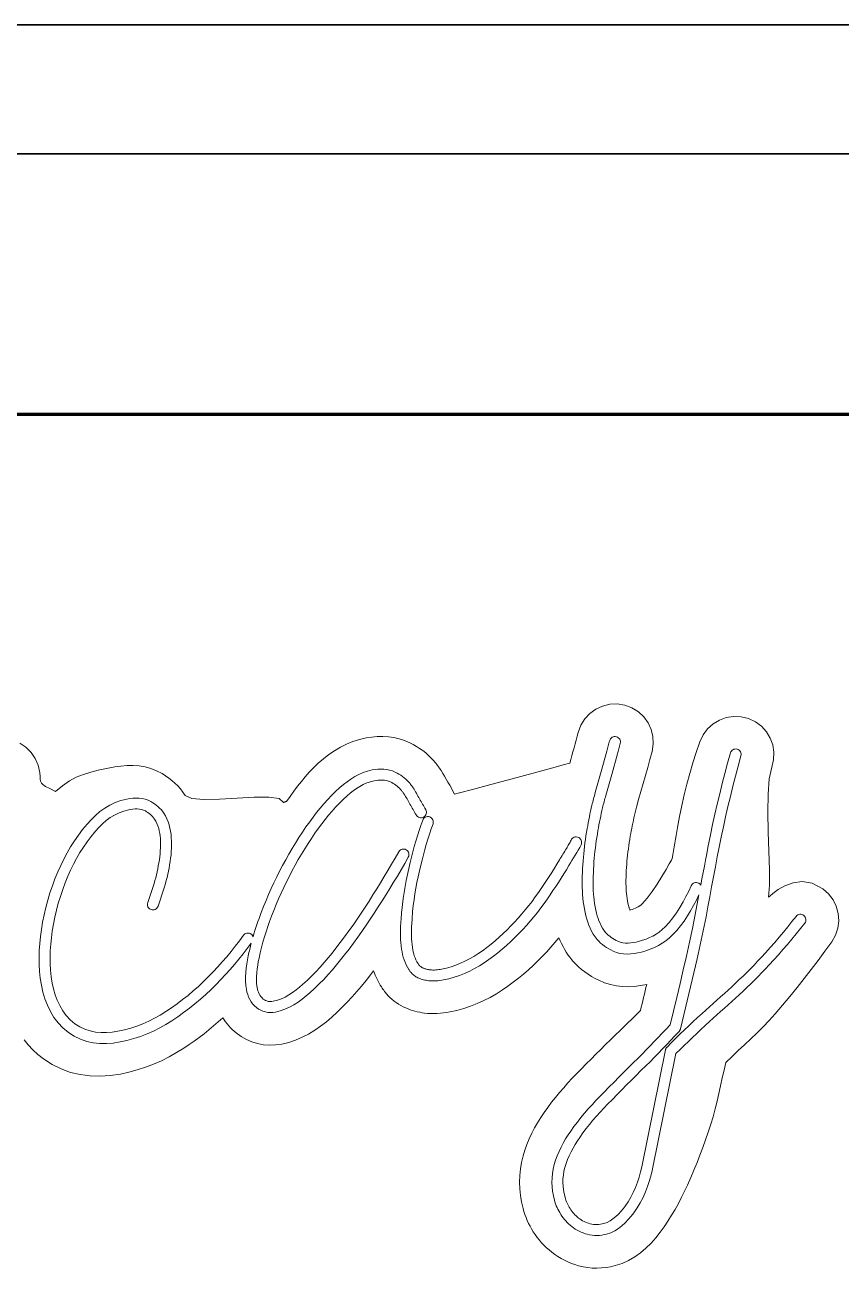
# Model space of a CAD drawing. Header units: millimetres. Extents: x -1203 to 539, y -1193 to -507.
# Drawn here: x -284 to 155, y -1193 to -524 of the extents above; entities that cross this region are included whole.
import ezdxf
from ezdxf.lldxf.tags import DXFTag

# ---------------------------------------------------------------- set-up
doc = ezdxf.new("R2010")
doc.units = ezdxf.units.MM
doc.header["$MEASUREMENT"] = 0
doc.layers.add('Tool', color=7, linetype='Continuous')
tags = doc.linetypes.add('New Line1', pattern=[0.7, 0.2, -0.5]).pattern_tags.tags
tags[6:7] = [DXFTag(74, 4), DXFTag(75, 0), DXFTag(340, '0'), DXFTag(46, 1.0), DXFTag(50, 0.0), DXFTag(44, 0.0), DXFTag(45, 0.0)]
tags[4:5] = [DXFTag(74, 4), DXFTag(75, 0), DXFTag(340, '0'), DXFTag(46, 1.0), DXFTag(50, 0.0), DXFTag(44, 0.0), DXFTag(45, 0.0)]
tags = doc.linetypes.add('New Line2', pattern=[0.7, 0.2, -0.5]).pattern_tags.tags
tags[6:7] = [DXFTag(74, 4), DXFTag(75, 0), DXFTag(340, '0'), DXFTag(46, 1.0), DXFTag(50, 0.0), DXFTag(44, 0.0), DXFTag(45, 0.0)]
tags[4:5] = [DXFTag(74, 4), DXFTag(75, 0), DXFTag(340, '0'), DXFTag(46, 1.0), DXFTag(50, 0.0), DXFTag(44, 0.0), DXFTag(45, 0.0)]
tags = doc.linetypes.add('New Line3', pattern=[0.7, 0.2, -0.5]).pattern_tags.tags
tags[6:7] = [DXFTag(74, 4), DXFTag(75, 0), DXFTag(340, '0'), DXFTag(46, 1.0), DXFTag(50, 0.0), DXFTag(44, 0.0), DXFTag(45, 0.0)]
tags[4:5] = [DXFTag(74, 4), DXFTag(75, 0), DXFTag(340, '0'), DXFTag(46, 1.0), DXFTag(50, 0.0), DXFTag(44, 0.0), DXFTag(45, 0.0)]
tags = doc.linetypes.add('New Line4', pattern=[0.7, 0.2, -0.5]).pattern_tags.tags
tags[6:7] = [DXFTag(74, 4), DXFTag(75, 0), DXFTag(340, '0'), DXFTag(46, 1.0), DXFTag(50, 0.0), DXFTag(44, 0.0), DXFTag(45, 0.0)]
tags[4:5] = [DXFTag(74, 4), DXFTag(75, 0), DXFTag(340, '0'), DXFTag(46, 1.0), DXFTag(50, 0.0), DXFTag(44, 0.0), DXFTag(45, 0.0)]

msp = doc.modelspace()

# ---------------------------------------------------------------- linework, layer by layer
at = {"layer": 'Tool', "linetype": 'New Line3', "lineweight": 35}
msp.add_lwpolyline([(-1070.1702, -523.6756), (538.5314, -523.6756)], dxfattribs=at)
at = {"layer": 'Tool', "linetype": 'New Line2', "lineweight": 35}
msp.add_lwpolyline([(-1198.3887, -593.0684), (410.3129, -593.0684)], dxfattribs=at)
at = {"layer": 'Tool', "linetype": 'New Line1', "lineweight": 35}
msp.add_lwpolyline([(-1202.8015, -732.7376), (405.9001, -732.7376)], dxfattribs=at)
at = {"layer": 'Tool', "linetype": 'New Line4', "lineweight": 35}
msp.add_lwpolyline([(-1074.1577, -733.7265), (534.5439, -733.7265)], dxfattribs=at)
at = {"layer": 'Tool', "lineweight": 9}
msp.add_lwpolyline([(-286.3714, -910.1797), (-283.0883, -912.3527), (-280.2758, -915.1078), (-278.0258, -918.3706), (-276.43, -922.067), (-275.5804, -926.1227), (-275.4296, -928.1115), (-275.3523, -929.5851), (-275.1811, -930.6975), (-274.7486, -931.6025), (-273.8874, -932.4541), (-272.43, -933.4064), (-270.2091, -934.6132), (-267.0573, -936.2285), (-267.0573, -936.2285), (-263.3555, -933.0379), (-259.6673, -930.5005), (-255.9455, -928.5087), (-252.1429, -926.955), (-248.2121, -925.7318), (-244.1059, -924.7314), (-239.777, -923.8462), (-235.1782, -922.9687), (-231.9116, -922.4534), (-228.6435, -922.1704), (-225.3892, -922.1408), (-222.1641, -922.3859), (-218.9834, -922.9266), (-215.8627, -923.7842), (-212.8171, -924.9799), (-209.8621, -926.5346), (-208.0235, -927.6941), (-206.2483, -928.935), (-204.5436, -930.2599), (-202.9165, -931.6719), (-201.3742, -933.1738), (-199.9238, -934.7685), (-198.5725, -936.4589), (-197.3273, -938.2478), (-193.8591, -939.9818), (-187.3553, -940.5327), (-178.8869, -940.3139), (-169.5249, -939.7386), (-160.3404, -939.2198), (-152.4044, -939.1709), (-146.7879, -940.005), (-144.562, -942.1354), (-144.3229, -942.011), (-144.0831, -941.9014), (-143.8473, -941.8073), (-143.6201, -941.7295), (-143.4063, -941.6686), (-143.2105, -941.6254), (-143.0374, -941.6006), (-142.8917, -941.595), (-140.8655, -938.7775), (-138.8917, -936.0421), (-136.9292, -933.3823), (-134.9372, -930.7919), (-132.8745, -928.2642), (-130.7002, -925.7931), (-128.3733, -923.372), (-125.8529, -920.9946), (-123.0308, -918.5888), (-120.094, -916.3407), (-117.0424, -914.2717), (-113.876, -912.4029), (-110.5948, -910.7556), (-107.1989, -909.3512), (-103.6883, -908.2108), (-100.063, -907.3558), (-97.0693, -906.8798), (-94.0724, -906.6054), (-91.0827, -906.546), (-88.1108, -906.715), (-85.1672, -907.1256), (-82.2624, -907.7912), (-79.4069, -908.7253), (-76.6113, -909.9412), (-74.7948, -910.8846), (-73.0263, -911.9039), (-71.311, -913.0014), (-69.6541, -914.1793), (-68.061, -915.4398), (-66.5369, -916.7852), (-65.087, -918.2176), (-63.7167, -919.7392), (-63.1848, -920.3513), (-62.6645, -920.9731), (-62.1562, -921.6047), (-61.6605, -922.2462), (-61.1779, -922.8975), (-60.709, -923.5588), (-60.2542, -924.2301), (-59.8141, -924.9114), (-58.875, -926.4263), (-57.9371, -927.9846), (-57.004, -929.5744), (-56.0793, -931.184), (-55.1666, -932.8015), (-54.2694, -934.4151), (-53.3913, -936.0131), (-52.5359, -937.5835), (-49.8537, -936.9286), (-42.8527, -935.0709), (-32.9719, -932.4092), (-21.6503, -929.3423), (-10.327, -926.2692), (-0.4408, -923.5886), (6.5691, -921.6994), (9.2639, -921.0006), (9.3667, -920.9886), (9.9461, -918.9126), (10.5299, -916.8358), (11.1155, -914.7581), (11.7006, -912.6797), (12.2828, -910.6006), (12.8598, -908.5209), (13.429, -906.4408), (13.9881, -904.3602), (15.4332, -900.4819), (17.561, -897.069), (20.27, -894.1812), (23.4585, -891.8782), (27.0251, -890.2195), (30.8681, -889.2649), (34.8861, -889.0739), (38.9774, -889.7064), (42.8624, -891.1477), (46.2815, -893.2736), (49.1748, -895.9823), (51.4827, -899.1721), (53.1451, -902.7409), (54.1023, -906.587), (54.2945, -910.6086), (53.6619, -914.7037), (52.5176, -918.9822), (51.3219, -923.2623), (50.0953, -927.5436), (48.8586, -931.8261), (47.6323, -936.1093), (46.4371, -940.3929), (45.2936, -944.6768), (44.2224, -948.9606), (43.8993, -950.3616), (43.589, -951.7669), (43.2904, -953.1757), (43.0027, -954.5873), (42.7247, -956.0013), (42.4555, -957.4168), (42.1942, -958.8333), (41.9398, -960.25), (41.6533, -961.926), (41.387, -963.6057), (41.1402, -965.2888), (40.9119, -966.9747), (40.7012, -968.6629), (40.5072, -970.353), (40.329, -972.0444), (40.1657, -973.7367), (40.0207, -975.4275), (39.898, -977.1201), (39.7979, -978.8142), (39.7212, -980.5096), (39.6683, -982.2058), (39.6398, -983.9025), (39.6363, -985.5996), (39.6582, -987.2965), (39.6995, -988.5736), (39.772, -989.8496), (39.8771, -991.1234), (40.0163, -992.3938), (40.1909, -993.6595), (40.4026, -994.9196), (40.6526, -996.1726), (40.9425, -997.4176), (41.0119, -997.6985), (41.0875, -998.0011), (41.1713, -998.3197), (41.2657, -998.6481), (41.3726, -998.9806), (41.4944, -999.3111), (41.6331, -999.6336), (41.791, -999.9424), (41.8079, -999.9597), (41.8299, -999.9641), (41.8559, -999.9586), (41.8845, -999.9463), (41.9442, -999.9128), (41.9989, -999.8877), (42.9609, -999.6196), (43.8564, -999.3375), (44.697, -999.0266), (45.4941, -998.672), (46.259, -998.2588), (47.0032, -997.7723), (47.7381, -997.1976), (48.4752, -996.5199), (51.0769, -993.5842), (53.7867, -989.9504), (56.4644, -985.954), (58.9699, -981.9309), (61.1628, -978.2164), (62.903, -975.1464), (64.0502, -973.0565), (64.4643, -972.2822), (64.8083, -970.1946), (65.1523, -968.1067), (65.4975, -966.0186), (65.8451, -963.9304), (66.1964, -961.8422), (66.5527, -959.7541), (66.9152, -957.6662), (67.2851, -955.5786), (68.4029, -949.6461), (69.619, -943.7896), (70.9405, -937.994), (72.3744, -932.2442), (73.9278, -926.525), (75.6077, -920.8212), (77.4211, -915.1179), (79.375, -909.3997), (81.1434, -905.6522), (83.554, -902.4276), (86.5003, -899.7765), (89.8758, -897.75), (93.5738, -896.399), (97.4877, -895.7743), (101.5109, -895.9268), (105.5369, -896.9074), (109.2844, -898.6758), (112.5091, -901.0864), (115.1601, -904.0327), (117.1866, -907.4082), (118.5376, -911.1062), (119.1623, -915.0201), (119.0098, -919.0433), (118.0292, -923.0693), (116.6991, -929.2951), (116.0766, -937.6221), (115.9674, -947.3598), (116.1767, -957.8177), (116.5103, -968.3054), (116.7735, -978.1323), (116.7718, -986.6079), (116.3108, -993.0418), (116.9182, -992.5302), (118.69, -990.9936), (121.477, -988.9357), (125.1301, -986.8603), (129.4998, -985.2709), (134.4371, -984.6714), (139.7926, -985.5654), (145.4172, -988.4566), (148.5356, -991.1854), (150.975, -994.3884), (152.7158, -997.9491), (153.7383, -1001.7511), (154.0227, -1005.6778), (153.5494, -1009.6129), (152.2988, -1013.4398), (150.251, -1017.0422), (146.6518, -1022.0505), (142.9973, -1027.021), (139.2855, -1031.9503), (135.5147, -1036.8352), (131.683, -1041.6722), (127.7886, -1046.4579), (123.8296, -1051.1891), (119.8042, -1055.8623), (116.6408, -1059.3627), (113.4048, -1062.7401), (110.1112, -1066.0218), (106.7751, -1069.2351), (103.4115, -1072.4074), (100.0356, -1075.566), (96.6625, -1078.7381), (93.3071, -1081.9512), (92.3556, -1086.1247), (91.4448, -1090.3061), (90.5464, -1094.4895), (89.6322, -1098.6694), (88.674, -1102.8397), (87.6433, -1106.9948), (86.512, -1111.1288), (85.2517, -1115.236), (83.874, -1119.3864), (82.4476, -1123.5256), (80.9691, -1127.6497), (79.4347, -1131.7547), (77.8409, -1135.8366), (76.1841, -1139.8916), (74.4606, -1143.9156), (72.6669, -1147.9046), (71.1098, -1151.2095), (69.4853, -1154.5001), (67.7889, -1157.7655), (66.0159, -1160.9946), (64.1619, -1164.1766), (62.2222, -1167.3004), (60.1922, -1170.355), (58.0674, -1173.3295), (55.6787, -1176.3683), (53.1188, -1179.2468), (50.3819, -1181.9313), (47.4623, -1184.388), (44.3542, -1186.5832), (41.0519, -1188.4831), (37.5497, -1190.0539), (33.8417, -1191.2619), (31.3969, -1191.8356), (28.9359, -1192.257), (26.4641, -1192.5213), (23.9867, -1192.6242), (21.5093, -1192.561), (19.037, -1192.3271), (16.5753, -1191.918), (14.1296, -1191.3291), (12.175, -1190.7335), (10.2576, -1190.0481), (8.3802, -1189.273), (6.5456, -1188.4078), (4.7567, -1187.4526), (3.0161, -1186.4071), (1.3267, -1185.2713), (-0.3086, -1184.045), (-1.7465, -1182.857), (-3.1286, -1181.6126), (-4.4539, -1180.3128), (-5.7215, -1178.959), (-6.9303, -1177.5524), (-8.0794, -1176.0943), (-9.1678, -1174.5859), (-10.1945, -1173.0285), (-11.0836, -1171.5609), (-11.9196, -1170.0651), (-12.7005, -1168.5421), (-13.4245, -1166.9923), (-14.0893, -1165.4166), (-14.6931, -1163.8156), (-15.2338, -1162.19), (-15.7094, -1160.5405), (-16.5339, -1157.0156), (-17.132, -1153.4751), (-17.4995, -1149.9247), (-17.6319, -1146.3698), (-17.5248, -1142.8159), (-17.1739, -1139.2685), (-16.5747, -1135.7332), (-15.7228, -1132.2154), (-14.7664, -1129.0961), (-13.6614, -1126.0332), (-12.4165, -1123.0274), (-11.0404, -1120.0797), (-9.542, -1117.1906), (-7.9299, -1114.3612), (-6.213, -1111.5921), (-4.3999, -1108.8841), (-2.4249, -1106.1175), (-0.378, -1103.399), (1.7348, -1100.7276), (3.9078, -1098.1026), (6.1352, -1095.5229), (8.4112, -1092.9877), (10.73, -1090.4959), (13.0858, -1088.0468), (15.6695, -1085.4097), (18.2604, -1082.7796), (20.8581, -1080.1561), (23.4621, -1077.5388), (26.0719, -1074.9273), (28.6872, -1072.3213), (31.3074, -1069.7204), (33.9322, -1067.1242), (34.2785, -1066.7901), (35.9432, -1065.2139), (37.6001, -1063.6296), (39.2495, -1062.0372), (40.8915, -1060.4372), (42.5261, -1058.8297), (44.1536, -1057.2149), (45.7741, -1055.5931), (47.3878, -1053.9645), (47.8253, -1052.216), (48.2585, -1050.4665), (48.6875, -1048.7158), (49.1125, -1046.9642), (49.5335, -1045.2117), (49.9507, -1043.4583), (50.3643, -1041.704), (50.7743, -1039.9489), (47.5134, -1040.5958), (44.2376, -1041.0192), (40.9599, -1041.1992), (37.6934, -1041.116), (34.451, -1040.7498), (31.2457, -1040.0808), (28.0906, -1039.0892), (24.9987, -1037.755), (23.0368, -1036.7383), (21.1181, -1035.6458), (19.2503, -1034.4735), (17.441, -1033.2174), (15.6981, -1031.8735), (14.029, -1030.4378), (12.4416, -1028.9064), (10.9435, -1027.2752), (10.5068, -1026.7515), (9.4439, -1025.3777), (8.4402, -1023.969), (7.4946, -1022.5271), (6.606, -1021.0537), (5.7732, -1019.5505), (4.9953, -1018.0192), (4.2711, -1016.4613), (3.5995, -1014.8787), (2.5381, -1016.1541), (1.4643, -1017.4192), (0.3783, -1018.6738), (-0.7199, -1019.918), (-1.8301, -1021.1517), (-2.9522, -1022.3749), (-4.086, -1023.5875), (-5.2313, -1024.7895), (-7.7104, -1027.3008), (-10.2521, -1029.7449), (-12.8556, -1032.1204), (-15.5201, -1034.4259), (-18.2447, -1036.6597), (-21.0287, -1038.8206), (-23.8712, -1040.907), (-26.7713, -1042.9175), (-30.043, -1045.0116), (-33.395, -1046.9396), (-36.8256, -1048.6968), (-40.3329, -1050.2786), (-43.9153, -1051.6801), (-47.5709, -1052.8966), (-51.298, -1053.9234), (-55.0947, -1054.7558), (-56.7805, -1055.054), (-58.4759, -1055.3011), (-60.1786, -1055.4909), (-61.8862, -1055.6175), (-63.5966, -1055.6749), (-65.3074, -1055.657), (-67.0162, -1055.5578), (-68.7209, -1055.3712), (-70.0152, -1055.1764), (-71.3026, -1054.9444), (-72.5812, -1054.6729), (-73.8495, -1054.3595), (-75.1055, -1054.0018), (-76.3476, -1053.5974), (-77.574, -1053.1439), (-78.783, -1052.6389), (-80.12, -1052.0102), (-81.4221, -1051.3227), (-82.6863, -1050.5754), (-83.9096, -1049.7672), (-85.0892, -1048.8972), (-86.2221, -1047.9643), (-87.3054, -1046.9674), (-88.3361, -1045.9056), (-88.823, -1045.3645), (-89.2976, -1044.8162), (-89.7591, -1044.2597), (-90.2069, -1043.6943), (-90.6403, -1043.1192), (-91.0587, -1042.5335), (-91.4614, -1041.9364), (-91.8478, -1041.3272), (-92.4977, -1040.3088), (-93.1116, -1039.2729), (-93.6901, -1038.2202), (-94.234, -1037.1517), (-94.7439, -1036.0682), (-95.2205, -1034.9704), (-95.6645, -1033.8594), (-96.0767, -1032.7358), (-97.7292, -1034.8818), (-100.1135, -1037.8973), (-102.5559, -1040.8737), (-105.0582, -1043.8045), (-107.6223, -1046.683), (-110.2501, -1049.5027), (-112.9434, -1052.2571), (-115.704, -1054.9395), (-118.5339, -1057.5435), (-121.48, -1060.0632), (-124.5478, -1062.4415), (-127.737, -1064.6488), (-131.0472, -1066.6554), (-134.4781, -1068.4316), (-138.0293, -1069.9478), (-141.7006, -1071.1742), (-145.4915, -1072.0812), (-148.7722, -1072.5351), (-152.0365, -1072.6414), (-155.2619, -1072.4021), (-158.426, -1071.8194), (-161.5062, -1070.8951), (-164.4803, -1069.6315), (-167.3256, -1068.0305), (-170.0198, -1066.0943), (-171.0825, -1065.1987), (-172.0953, -1064.2649), (-173.0587, -1063.2942), (-173.9728, -1062.2882), (-174.838, -1061.248), (-175.6546, -1060.175), (-176.423, -1059.0706), (-177.1433, -1057.9361), (-179.6065, -1060.1537), (-182.1134, -1062.3201), (-184.6635, -1064.4347), (-187.2563, -1066.4968), (-189.8912, -1068.506), (-192.5676, -1070.4615), (-195.2851, -1072.3629), (-198.043, -1074.2094), (-202.0074, -1076.6771), (-206.0643, -1078.9476), (-210.2113, -1081.0163), (-214.4461, -1082.879), (-218.7662, -1084.5311), (-223.1693, -1085.9683), (-227.6528, -1087.1863), (-232.2145, -1088.1805), (-237.7015, -1089.0032), (-243.152, -1089.3495), (-248.5406, -1089.1944), (-253.8416, -1088.513), (-259.0294, -1087.2804), (-264.0784, -1085.4717), (-268.9629, -1083.062), (-273.6573, -1080.0263), (-276.5913, -1077.706), (-279.2962, -1075.2137), (-281.7785, -1072.5599), (-284.0443, -1069.7553)], dxfattribs=at)
for points in [[(78.8926, -991.802), (77.4825, -994.6442), (75.9842, -997.5053), (74.3928, -1000.3517), (72.7034, -1003.1498), (70.9113, -1005.866), (69.0115, -1008.4669), (66.9992, -1010.9189), (64.8696, -1013.1884), (62.9899, -1014.9285), (61.0668, -1016.4739), (59.0881, -1017.8406), (57.0417, -1019.0444), (54.9152, -1020.1012), (52.6966, -1021.0268), (50.3736, -1021.837), (47.9339, -1022.5478), (46.0517, -1022.9999), (44.1285, -1023.3517), (42.1814, -1023.5794), (40.2273, -1023.6593), (38.2833, -1023.5676), (36.3663, -1023.2805), (34.4933, -1022.7742), (32.6814, -1022.025), (31.511, -1021.4233), (30.3502, -1020.7763), (29.2086, -1020.0817), (28.0962, -1019.3372), (27.0227, -1018.5404), (25.9979, -1017.689), (25.0317, -1016.7808), (24.1338, -1015.8135), (24.071, -1015.7381), (23.0091, -1014.3256), (22.0457, -1012.8531), (21.1767, -1011.327), (20.3975, -1009.7533), (19.704, -1008.1384), (19.0917, -1006.4885), (18.5563, -1004.8099), (18.0936, -1003.1087), (17.6526, -1001.2217), (17.2697, -999.3237), (16.9435, -997.4159), (16.6726, -995.4998), (16.4555, -993.5766), (16.2909, -991.6477), (16.1772, -989.7145), (16.1131, -987.7782), (16.0867, -985.7514), (16.0905, -983.7245), (16.1238, -981.6978), (16.1862, -979.6719), (16.277, -977.647), (16.3958, -975.6235), (16.5419, -973.6018), (16.7149, -971.5823), (16.902, -969.646), (17.1065, -967.7109), (17.3294, -965.7775), (17.5715, -963.8464), (17.8337, -961.9179), (18.117, -959.9926), (18.4223, -958.0709), (18.7504, -956.1533), (19.0341, -954.575), (19.3258, -952.9972), (19.6264, -951.4207), (19.937, -949.8458), (20.2586, -948.2731), (20.5922, -946.7033), (20.9388, -945.1367), (21.2994, -943.5741), (21.5051, -942.7252), (21.7209, -941.8746), (21.9448, -941.0233), (22.1746, -940.172), (22.4081, -939.3215), (22.6433, -938.4728), (22.8781, -937.6266), (23.1103, -936.7839), (26.253, -925.41), (29.3185, -914.3949), (29.5135, -913.6981), (29.7102, -913.0004), (29.9075, -912.302), (30.1043, -911.603), (30.2996, -910.9037), (30.4923, -910.2041), (30.6814, -909.5046), (30.8658, -908.8053), (31.0732, -908.2462), (31.3792, -907.7542), (31.769, -907.3379), (32.228, -907.0058), (32.7415, -906.7665), (33.295, -906.6288), (33.8737, -906.6011), (34.463, -906.6921), (35.0221, -906.8995), (35.5141, -907.2055), (35.9305, -907.5953), (36.2626, -908.0543), (36.5018, -908.5678), (36.6395, -909.1213), (36.6672, -909.7), (36.5762, -910.2893), (36.3886, -911.001), (36.1962, -911.7129), (36.0002, -912.4247), (35.8016, -913.1363), (35.6015, -913.8475), (35.4009, -914.5581), (35.2008, -915.2681), (35.0024, -915.9772), (31.9378, -926.9892), (28.8009, -938.342), (28.5756, -939.1591), (28.3476, -939.9799), (28.119, -940.8032), (27.892, -941.6283), (27.6686, -942.4543), (27.4511, -943.2802), (27.2415, -944.1051), (27.042, -944.9281), (26.6907, -946.4505), (26.3532, -947.9768), (26.0283, -949.5063), (25.7152, -951.0386), (25.4127, -952.5731), (25.12, -954.1092), (24.836, -955.6464), (24.5596, -957.1841), (24.242, -959.0409), (23.9465, -960.9017), (23.6724, -962.766), (23.4187, -964.6335), (23.1845, -966.5035), (22.9689, -968.3756), (22.771, -970.2494), (22.5899, -972.1243), (22.424, -974.0611), (22.2837, -976), (22.1697, -977.9406), (22.0824, -979.8826), (22.0224, -981.8256), (21.9903, -983.7693), (21.9866, -985.7132), (22.0119, -987.657), (22.0703, -989.4275), (22.1735, -991.1954), (22.3232, -992.9594), (22.5207, -994.7183), (22.7673, -996.4708), (23.0647, -998.2155), (23.4142, -999.9513), (23.8172, -1001.6769), (24.1913, -1003.0595), (24.6224, -1004.4287), (25.1146, -1005.778), (25.6718, -1007.1009), (26.2982, -1008.3908), (26.9979, -1009.641), (27.7748, -1010.8452), (28.6332, -1011.9966), (29.3247, -1012.7298), (30.08, -1013.4213), (30.8873, -1014.0719), (31.7351, -1014.6824), (32.6116, -1015.2534), (33.5054, -1015.7857), (34.4046, -1016.2799), (35.2978, -1016.7368), (36.5881, -1017.2507), (37.953, -1017.5757), (39.3695, -1017.7347), (40.8144, -1017.7507), (42.2645, -1017.6469), (43.6969, -1017.4463), (45.0882, -1017.1718), (46.4155, -1016.8466), (48.4853, -1016.247), (50.4491, -1015.5704), (52.3198, -1014.8008), (54.11, -1013.9221), (55.8324, -1012.9182), (57.4996, -1011.773), (59.1245, -1010.4705), (60.7196, -1008.9946), (62.8765, -1006.668), (64.9106, -1004.1139), (66.8252, -1001.3832), (68.6234, -998.5266), (70.3083, -995.5948), (71.883, -992.6385), (73.3507, -989.7085), (74.7145, -986.8555), (75.0209, -986.344), (75.4119, -985.9165), (75.8715, -985.5787), (76.3836, -985.3365), (76.9324, -985.1955), (77.5017, -985.1617), (78.0757, -985.2407), (78.6383, -985.4383), (78.8314, -985.5377), (79.0142, -985.6494), (79.1863, -985.7725), (79.3476, -985.9064), (79.4976, -986.0503), (79.6362, -986.2035), (79.7632, -986.3652), (79.8781, -986.5347), (80.5097, -983.1564), (81.1431, -979.7784), (81.7801, -976.4012), (82.4225, -973.0252), (83.072, -969.6508), (83.7304, -966.2786), (84.3995, -962.9088), (85.0811, -959.5419), (86.2467, -953.9803), (87.4629, -948.4387), (88.7286, -942.9143), (90.0425, -937.404), (91.4036, -931.9051), (92.8108, -926.4146), (94.263, -920.9297), (95.759, -915.4475), (95.9752, -914.8918), (96.2889, -914.4046), (96.6852, -913.9945), (97.1494, -913.6696), (97.6667, -913.4385), (98.2222, -913.3096), (98.8013, -913.2911), (99.3891, -913.3914), (99.9448, -913.6076), (100.432, -913.9213), (100.8421, -914.3176), (101.167, -914.7818), (101.3981, -915.2991), (101.527, -915.8546), (101.5455, -916.4337), (101.4452, -917.0215), (99.9624, -922.4552), (98.5231, -927.8914), (97.1282, -933.3331), (95.7791, -938.7831), (94.4767, -944.2444), (93.2222, -949.7197), (92.0167, -955.2121), (90.8614, -960.7244), (89.7871, -966.0619), (88.7415, -971.4062), (87.7177, -976.7555), (86.7084, -982.1082), (85.7066, -987.4624), (84.7051, -992.8164), (83.6968, -998.1685), (82.6747, -1003.517), (81.1573, -1011.1067), (79.5495, -1018.6762), (77.8683, -1026.2294), (76.1308, -1033.77), (74.3541, -1041.3019), (72.5552, -1048.8288), (70.7512, -1056.3545), (68.9592, -1063.8828), (68.906, -1064.0807), (68.8421, -1064.2695), (68.7671, -1064.4498), (68.6803, -1064.6227), (68.5814, -1064.789), (68.47, -1064.9495), (68.3455, -1065.105), (68.2074, -1065.2564), (65.9743, -1067.5816), (63.7535, -1069.9224), (61.538, -1072.2705), (59.3206, -1074.6177), (57.0941, -1076.9556), (54.8512, -1079.276), (52.5848, -1081.5704), (50.2878, -1083.8308), (47.6825, -1086.3686), (45.0928, -1088.9208), (42.5165, -1091.4855), (39.9514, -1094.0611), (37.3953, -1096.6456), (34.846, -1099.2372), (32.3014, -1101.8341), (29.7591, -1104.4346), (27.7435, -1106.5283), (25.756, -1108.6592), (23.8028, -1110.8277), (21.89, -1113.0345), (20.0237, -1115.2801), (18.2099, -1117.5651), (16.4547, -1119.89), (14.7643, -1122.2554), (13.4988, -1124.1393), (12.2907, -1126.0693), (11.1493, -1128.0437), (10.0838, -1130.0609), (9.1031, -1132.1192), (8.2166, -1134.217), (7.4334, -1136.3526), (6.7626, -1138.5244), (6.2823, -1140.518), (5.9512, -1142.5145), (5.765, -1144.513), (5.7192, -1146.5126), (5.8093, -1148.5125), (6.0309, -1150.5119), (6.3795, -1152.5099), (6.8508, -1154.5057), (7.0822, -1155.303), (7.3476, -1156.0882), (7.645, -1156.8613), (7.9727, -1157.6219), (8.3289, -1158.3699), (8.7119, -1159.105), (9.1197, -1159.827), (9.5507, -1160.5358), (10.0285, -1161.261), (10.5337, -1161.9622), (11.0664, -1162.6391), (11.6264, -1163.2916), (12.2138, -1163.9195), (12.8285, -1164.5226), (13.4706, -1165.1007), (14.14, -1165.6537), (14.8428, -1166.1792), (15.5682, -1166.6628), (16.3151, -1167.1056), (17.0826, -1167.5087), (17.8696, -1167.8729), (18.6751, -1168.1994), (19.498, -1168.4892), (20.3372, -1168.7433), (21.2543, -1168.9592), (22.1762, -1169.0992), (23.1011, -1169.1679), (24.0272, -1169.1699), (24.9526, -1169.1097), (25.8756, -1168.9919), (26.7944, -1168.8211), (27.7072, -1168.6017), (29.4286, -1168.0005), (31.0766, -1167.1595), (32.6461, -1166.1195), (34.1318, -1164.9212), (35.5285, -1163.6053), (36.831, -1162.2125), (38.0342, -1160.7837), (39.1327, -1159.3596), (40.7834, -1156.9569), (42.2633, -1154.4498), (43.5838, -1151.8533), (44.7562, -1149.1821), (45.7916, -1146.451), (46.7015, -1143.6747), (47.4969, -1140.8681), (48.1893, -1138.0459), (60.9209, -1075.139), (60.9717, -1074.9244), (61.0354, -1074.7196), (61.1123, -1074.5238), (61.203, -1074.3364), (61.3077, -1074.1565), (61.427, -1073.9833), (61.5612, -1073.816), (61.7108, -1073.6539), (64.013, -1071.3351), (66.3311, -1069.0357), (68.6647, -1066.7545), (71.014, -1064.4905), (73.3786, -1062.2425), (75.7584, -1060.0096), (78.1534, -1057.7906), (80.5634, -1055.5845), (82.5517, -1053.7822), (84.5457, -1051.9859), (86.5428, -1050.1931), (88.5408, -1048.4012), (90.5372, -1046.6077), (92.5297, -1044.8099), (94.5159, -1043.0052), (96.4934, -1041.1912), (98.5397, -1039.2886), (100.5679, -1037.3719), (102.5778, -1035.4395), (104.5692, -1033.4897), (106.5419, -1031.521), (108.4957, -1029.5319), (110.4303, -1027.5206), (112.3456, -1025.4856), (114.801, -1022.8122), (117.2217, -1020.1079), (119.6096, -1017.3748), (121.9666, -1014.6147), (124.2942, -1011.8298), (126.5945, -1009.0221), (128.8691, -1006.1935), (131.1198, -1003.3461), (131.5332, -1002.9163), (132.0101, -1002.5873), (132.5337, -1002.3612), (133.0872, -1002.24), (133.6535, -1002.2257), (134.2159, -1002.3204), (134.7576, -1002.5261), (135.2615, -1002.8448), (135.6913, -1003.2582), (136.0203, -1003.7351), (136.2464, -1004.2587), (136.3676, -1004.8122), (136.3819, -1005.3785), (136.2872, -1005.9409), (136.0815, -1006.4826), (135.7628, -1006.9865), (133.4732, -1009.8828), (131.1594, -1012.7599), (128.8193, -1015.6157), (126.4514, -1018.4482), (124.0538, -1021.2555), (121.6246, -1024.0354), (119.1621, -1026.786), (116.6644, -1029.5054), (114.7106, -1031.5813), (112.7371, -1033.6331), (110.7441, -1035.6624), (108.7319, -1037.6709), (106.7005, -1039.6601), (104.6503, -1041.6315), (102.5814, -1043.5869), (100.494, -1045.5277), (98.5128, -1047.3452), (96.5229, -1049.1532), (94.5267, -1050.9544), (92.5266, -1052.7513), (90.525, -1054.5465), (88.5242, -1056.3427), (86.5266, -1058.1424), (84.5345, -1059.9481), (82.2347, -1062.0529), (79.9487, -1064.1696), (77.6766, -1066.2989), (75.4185, -1068.442), (73.1747, -1070.5998), (70.9451, -1072.7732), (68.7299, -1074.9634), (66.5293, -1077.1711), (53.9649, -1139.2516), (53.9498, -1139.3215), (53.1807, -1142.4518), (52.2952, -1145.5562), (51.2814, -1148.6209), (50.1274, -1151.6324), (48.8213, -1154.5772), (47.3512, -1157.4415), (45.7053, -1160.2117), (43.8715, -1162.8744), (42.4412, -1164.7167), (40.8976, -1166.5148), (39.24, -1168.2315), (37.468, -1169.8301), (35.5811, -1171.2735), (33.5787, -1172.5247), (31.4603, -1173.5468), (29.2254, -1174.3029), (27.9255, -1174.6121), (26.6185, -1174.8464), (25.3066, -1175.0014), (23.9919, -1175.0724), (22.6767, -1175.0549), (21.3633, -1174.9444), (20.0537, -1174.7362), (18.7502, -1174.4259), (17.6301, -1174.0858), (16.5318, -1173.6966), (15.4568, -1173.2572), (14.4063, -1172.767), (13.382, -1172.2251), (12.3851, -1171.6306), (11.4172, -1170.9828), (10.4796, -1170.2809), (9.6169, -1169.5682), (8.7886, -1168.8224), (7.9951, -1168.044), (7.2365, -1167.2335), (6.5133, -1166.3913), (5.8255, -1165.5178), (5.1736, -1164.6136), (4.5577, -1163.679), (4.0113, -1162.7791), (3.4957, -1161.8623), (3.0126, -1160.9291), (2.564, -1159.9796), (2.1515, -1159.0141), (1.7771, -1158.0328), (1.4425, -1157.0361), (1.1496, -1156.0241), (0.5893, -1153.6433), (0.1778, -1151.2572), (-0.0806, -1148.8676), (-0.1813, -1146.4767), (-0.12, -1144.0862), (0.1077, -1141.6981), (0.5063, -1139.3144), (1.0802, -1136.937), (1.823, -1134.5263), (2.6871, -1132.1573), (3.6636, -1129.8312), (4.7435, -1127.5495), (5.9178, -1125.3134), (7.1776, -1123.1241), (8.5138, -1120.9829), (9.9175, -1118.8912), (11.6795, -1116.4248), (13.5081, -1114.0008), (15.3971, -1111.6187), (17.3406, -1109.2776), (19.3325, -1106.9771), (21.3669, -1104.7163), (23.4377, -1102.4946), (25.5389, -1100.3114), (28.0956, -1097.6962), (30.6548, -1095.0846), (33.2186, -1092.4784), (35.7892, -1089.8794), (38.3689, -1087.2894), (40.9599, -1084.7102), (43.5643, -1082.1436), (46.1844, -1079.5914), (48.3918, -1077.4201), (50.5707, -1075.2162), (52.7275, -1072.9874), (54.8686, -1070.7413), (57.0004, -1068.4855), (59.1293, -1066.2278), (61.2617, -1063.9756), (63.4041, -1061.7367), (65.1676, -1054.3375), (66.9414, -1046.9402), (68.7091, -1039.5414), (70.4543, -1032.1374), (72.1605, -1024.7248), (73.8114, -1017.3), (75.3906, -1009.8593), (76.8815, -1002.3994), (78.8926, -991.802)], [(-161.8303, -1017.6948), (-164.0006, -1020.6454), (-166.2297, -1023.5507), (-168.5158, -1026.4107), (-170.8575, -1029.225), (-173.2532, -1031.9937), (-175.7015, -1034.7166), (-178.2006, -1037.3936), (-180.7491, -1040.0246), (-183.4949, -1042.7357), (-186.3084, -1045.3709), (-189.1886, -1047.9293), (-192.1346, -1050.4095), (-195.1454, -1052.8105), (-198.22, -1055.1311), (-201.3574, -1057.3703), (-204.5567, -1059.5268), (-207.7915, -1061.5419), (-211.0991, -1063.3968), (-214.4783, -1065.0874), (-217.9283, -1066.61), (-221.448, -1067.9608), (-225.0364, -1069.1359), (-228.6925, -1070.1315), (-232.4154, -1070.9437), (-236.0873, -1071.5119), (-239.7352, -1071.7898), (-243.3425, -1071.7505), (-246.893, -1071.3673), (-250.3703, -1070.6134), (-253.7578, -1069.462), (-257.0392, -1067.8864), (-260.1982, -1065.8597), (-263.1496, -1063.4131), (-265.7312, -1060.692), (-267.965, -1057.728), (-269.8732, -1054.5527), (-271.4779, -1051.1976), (-272.8012, -1047.6944), (-273.8652, -1044.0746), (-274.692, -1040.3699), (-275.2946, -1036.6705), (-275.7003, -1032.9427), (-275.9218, -1029.1956), (-275.9718, -1025.4382), (-275.8629, -1021.6796), (-275.6077, -1017.9291), (-275.219, -1014.1956), (-274.7093, -1010.4884), (-274.0337, -1006.4841), (-273.2379, -1002.5077), (-272.3209, -998.5617), (-271.2813, -994.6485), (-270.1181, -990.7705), (-268.83, -986.9302), (-267.4159, -983.1299), (-265.8746, -979.3721), (-264.3285, -975.9275), (-262.6704, -972.5384), (-260.8969, -969.2116), (-259.0046, -965.9534), (-256.9903, -962.7705), (-254.8505, -959.6695), (-252.5818, -956.6568), (-250.181, -953.7391), (-247.9901, -951.3346), (-245.6669, -949.0795), (-243.2083, -947.0009), (-240.6112, -945.126), (-237.8726, -943.4819), (-234.9895, -942.0956), (-231.9587, -940.9945), (-228.7773, -940.2055), (-227.144, -939.933), (-225.4796, -939.7468), (-223.801, -939.6672), (-222.1251, -939.7148), (-220.4688, -939.9101), (-218.8489, -940.2736), (-217.2824, -940.8257), (-215.7861, -941.5869), (-214.8052, -942.1999), (-213.8449, -942.855), (-212.9131, -943.5542), (-212.0179, -944.2994), (-211.1672, -945.0926), (-210.3692, -945.9357), (-209.6319, -946.8309), (-208.9631, -947.7799), (-208.0538, -949.3095), (-207.2676, -950.8881), (-206.5997, -952.5106), (-206.0452, -954.1721), (-205.599, -955.8677), (-205.2562, -957.5924), (-205.0118, -959.3413), (-204.861, -961.1094), (-204.7808, -962.9358), (-204.7568, -964.7634), (-204.7881, -966.5906), (-204.874, -968.416), (-205.0135, -970.2382), (-205.2058, -972.0557), (-205.4499, -973.8672), (-205.7451, -975.6711), (-206.0582, -977.362), (-206.3957, -979.0492), (-206.7587, -980.7316), (-207.1486, -982.4082), (-207.5663, -984.0779), (-208.0132, -985.7398), (-208.4903, -987.3928), (-208.9989, -989.0358), (-209.357, -990.1529), (-209.7168, -991.2713), (-210.0794, -992.39), (-210.446, -993.5079), (-210.8177, -994.6241), (-211.1956, -995.7376), (-211.5808, -996.8474), (-211.9744, -997.9524), (-212.2325, -998.49), (-212.5825, -998.9517), (-213.009, -999.3303), (-213.4967, -999.6186), (-214.0301, -999.8095), (-214.5939, -999.8956), (-215.1727, -999.8697), (-215.7511, -999.7247), (-216.2887, -999.4666), (-216.7504, -999.1166), (-217.129, -998.6901), (-217.4173, -998.2024), (-217.6082, -997.669), (-217.6943, -997.1052), (-217.6684, -996.5264), (-217.5234, -995.948), (-217.1389, -994.8684), (-216.7627, -993.7841), (-216.3937, -992.696), (-216.0308, -991.6053), (-215.6728, -990.5128), (-215.3187, -989.4197), (-214.9673, -988.327), (-214.6175, -987.2356), (-214.1383, -985.687), (-213.689, -984.1289), (-213.2683, -982.5622), (-212.8751, -980.988), (-212.5082, -979.4073), (-212.1664, -977.8212), (-211.8487, -976.2308), (-211.5537, -974.6371), (-211.2865, -973.0047), (-211.0652, -971.3654), (-210.8907, -969.7207), (-210.7639, -968.0718), (-210.6856, -966.42), (-210.6568, -964.7666), (-210.6781, -963.1128), (-210.7506, -961.46), (-210.8666, -960.0745), (-211.0525, -958.7013), (-211.3134, -957.3451), (-211.6541, -956.0107), (-212.0799, -954.7027), (-212.5956, -953.4259), (-213.2062, -952.1849), (-213.9169, -950.9845), (-214.3883, -950.3243), (-214.9198, -949.6983), (-215.5014, -949.1063), (-216.1234, -948.548), (-216.7761, -948.0232), (-217.4496, -947.5316), (-218.1341, -947.073), (-218.8199, -946.6471), (-219.8026, -946.17), (-220.8698, -945.8441), (-221.9967, -945.6504), (-223.1588, -945.5698), (-224.3315, -945.5835), (-225.4902, -945.6724), (-226.6104, -945.8176), (-227.6675, -946.0001), (-230.3517, -946.6737), (-232.9082, -947.6234), (-235.3396, -948.8219), (-237.6484, -950.2418), (-239.8372, -951.8556), (-241.9085, -953.6361), (-243.8649, -955.5558), (-245.7088, -957.5875), (-247.9657, -960.3314), (-250.0976, -963.1655), (-252.1079, -966.0835), (-254, -969.0787), (-255.7772, -972.1446), (-257.4431, -975.2747), (-259.0009, -978.4625), (-260.454, -981.7015), (-261.9241, -985.286), (-263.2725, -988.9111), (-264.5006, -992.5743), (-265.6094, -996.2733), (-266.6003, -1000.006), (-267.4745, -1003.77), (-268.2331, -1007.5629), (-268.8775, -1011.3826), (-269.3536, -1014.8367), (-269.7197, -1018.3188), (-269.9631, -1021.8194), (-270.0711, -1025.3288), (-270.0312, -1028.8372), (-269.8307, -1032.3351), (-269.457, -1035.8126), (-268.8974, -1039.2601), (-268.2022, -1042.4075), (-267.3142, -1045.4995), (-266.2116, -1048.504), (-264.8726, -1051.3892), (-263.2752, -1054.1231), (-261.3979, -1056.6736), (-259.2186, -1059.009), (-256.7156, -1061.0971), (-254.077, -1062.7808), (-251.3349, -1064.074), (-248.5039, -1065.0038), (-245.5986, -1065.5972), (-242.6334, -1065.8813), (-239.6231, -1065.8833), (-236.5822, -1065.6302), (-233.5252, -1065.1491), (-230.0844, -1064.398), (-226.7064, -1063.4772), (-223.3918, -1062.3902), (-220.1412, -1061.1407), (-216.955, -1059.7324), (-213.8338, -1058.1689), (-210.7782, -1056.4538), (-207.7887, -1054.5908), (-204.7194, -1052.5219), (-201.7095, -1050.3737), (-198.7599, -1048.1474), (-195.8717, -1045.844), (-193.0456, -1043.4646), (-190.2825, -1041.0102), (-187.5835, -1038.482), (-184.9493, -1035.881), (-182.4057, -1033.2538), (-179.9129, -1030.5794), (-177.4726, -1027.8578), (-175.0863, -1025.089), (-172.7559, -1022.2733), (-170.4828, -1019.4108), (-168.2689, -1016.5015), (-166.1157, -1013.5455), (-165.7225, -1013.0972), (-165.2612, -1012.7467), (-164.7486, -1012.4967), (-164.2013, -1012.3502), (-163.6362, -1012.3099), (-163.07, -1012.3786), (-162.5195, -1012.5592), (-162.0014, -1012.8544), (-161.8062, -1013.0061), (-161.6271, -1013.1709), (-161.4643, -1013.3476), (-161.318, -1013.5351), (-161.1884, -1013.7322), (-161.0757, -1013.9378), (-160.98, -1014.1508), (-160.9017, -1014.3699), (-160.4066, -1012.7059), (-159.8938, -1011.0472), (-159.3639, -1009.394), (-158.818, -1007.7465), (-158.2569, -1006.105), (-157.6814, -1004.4696), (-157.0924, -1002.8407), (-156.4907, -1001.2183), (-155.2419, -997.9804), (-153.936, -994.7651), (-152.5749, -991.5726), (-151.1607, -988.4031), (-149.6952, -985.2569), (-148.1805, -982.1341), (-146.6184, -979.0349), (-145.011, -975.9595), (-143.3612, -972.9136), (-141.6642, -969.8931), (-139.9191, -966.8999), (-138.1247, -963.9359), (-136.2801, -961.003), (-134.3843, -958.1033), (-132.4362, -955.2386), (-130.4347, -952.4109), (-128.6188, -949.95), (-126.7466, -947.524), (-124.8164, -945.1394), (-122.8268, -942.8026), (-120.776, -940.5202), (-118.6624, -938.2987), (-116.4844, -936.1445), (-114.2403, -934.0643), (-112.3485, -932.4406), (-110.3721, -930.898), (-108.3133, -929.4587), (-106.1744, -928.1451), (-103.9576, -926.9793), (-101.6651, -925.9838), (-99.2992, -925.1808), (-96.862, -924.5926), (-95.3014, -924.3345), (-93.7242, -924.1626), (-92.1404, -924.09), (-90.5598, -924.1301), (-88.9925, -924.2962), (-87.4483, -924.6016), (-85.9372, -925.0596), (-84.4691, -925.6835), (-83.4388, -926.2151), (-82.4274, -926.7885), (-81.4408, -927.4058), (-80.4851, -928.0691), (-79.5661, -928.7804), (-78.6899, -929.542), (-77.8623, -930.3558), (-77.0894, -931.224), (-76.7723, -931.5834), (-76.4615, -931.9486), (-76.1575, -932.3199), (-75.8611, -932.6972), (-75.5726, -933.0806), (-75.2929, -933.4702), (-75.0224, -933.8661), (-74.7617, -934.2684), (-74.3276, -934.9702), (-73.8994, -935.6854), (-73.4763, -936.4102), (-73.0576, -937.1412), (-72.6425, -937.8746), (-72.2302, -938.6069), (-71.8199, -939.3346), (-71.4108, -940.0539), (-70.9895, -940.7877), (-70.5661, -941.5227), (-70.142, -942.2588), (-69.7186, -942.996), (-69.2973, -943.7342), (-68.8795, -944.4736), (-68.4667, -945.2141), (-68.0602, -945.9557), (-67.83, -946.5058), (-67.7176, -947.0741), (-67.7181, -947.6445), (-67.8267, -948.2005), (-68.0386, -948.726), (-68.3489, -949.2045), (-68.7529, -949.6199), (-69.2456, -949.9557), (-69.7957, -950.1859), (-70.364, -950.2983), (-70.9344, -950.2978), (-71.4904, -950.1892), (-72.0159, -949.9773), (-72.4944, -949.667), (-72.9098, -949.263), (-73.2456, -948.7703), (-73.6441, -948.0434), (-74.0489, -947.3176), (-74.4586, -946.5928), (-74.8718, -945.869), (-75.2872, -945.1463), (-75.7031, -944.4248), (-76.1183, -943.7043), (-76.5313, -942.985), (-76.9245, -942.2932), (-77.319, -941.5926), (-77.7156, -940.8869), (-78.1149, -940.1799), (-78.5176, -939.4753), (-78.9245, -938.777), (-79.3361, -938.0886), (-79.7531, -937.414), (-79.9495, -937.1116), (-80.1539, -936.8141), (-80.3659, -936.5212), (-80.5846, -936.2332), (-80.8094, -935.9497), (-81.0397, -935.671), (-81.2749, -935.3968), (-81.5141, -935.1273), (-81.6017, -935.0257), (-82.1671, -934.3909), (-82.7807, -933.7955), (-83.4356, -933.2381), (-84.1244, -932.7174), (-84.8401, -932.2321), (-85.5756, -931.7809), (-86.3236, -931.3625), (-87.0771, -930.9757), (-88.0888, -930.5571), (-89.1469, -930.2628), (-90.2386, -930.08), (-91.351, -929.9958), (-92.4714, -929.9972), (-93.5869, -930.0715), (-94.6848, -930.2058), (-95.7522, -930.3872), (-97.7839, -930.8851), (-99.7637, -931.5758), (-101.6871, -932.4358), (-103.5496, -933.4418), (-105.3469, -934.5704), (-107.0745, -935.7982), (-108.7279, -937.1019), (-110.3027, -938.4581), (-112.4296, -940.4305), (-114.494, -942.4743), (-116.4973, -944.5829), (-118.4411, -946.7496), (-120.3269, -948.9678), (-122.1562, -951.2309), (-123.9307, -953.5323), (-125.6517, -955.8653), (-127.5948, -958.6107), (-129.4861, -961.3923), (-131.3265, -964.2079), (-133.1171, -967.0557), (-134.8589, -969.9338), (-136.553, -972.8402), (-138.2003, -975.773), (-139.802, -978.7303), (-141.3652, -981.7208), (-142.8843, -984.7344), (-144.3576, -987.771), (-145.783, -990.8303), (-147.1586, -993.9123), (-148.4825, -997.0166), (-149.7526, -1000.1432), (-150.9671, -1003.2917), (-151.978, -1006.0428), (-152.9499, -1008.8134), (-153.878, -1011.6023), (-154.7579, -1014.4082), (-155.5846, -1017.2298), (-156.3537, -1020.0659), (-157.0605, -1022.9151), (-157.7002, -1025.7762), (-158.0728, -1027.6368), (-158.416, -1029.5915), (-158.7091, -1031.6101), (-158.9316, -1033.6625), (-159.0626, -1035.7183), (-159.0815, -1037.7476), (-158.9677, -1039.72), (-158.7005, -1041.6054), (-158.5081, -1042.4864), (-158.2653, -1043.3557), (-157.9661, -1044.2044), (-157.6044, -1045.0238), (-157.174, -1045.805), (-156.6688, -1046.5393), (-156.0828, -1047.2178), (-155.4098, -1047.8318), (-154.7969, -1048.2728), (-154.1671, -1048.6241), (-153.5198, -1048.8893), (-152.8545, -1049.072), (-152.1706, -1049.1758), (-151.4677, -1049.2043), (-150.7451, -1049.1611), (-150.0023, -1049.0498), (-147.8294, -1048.5021), (-145.693, -1047.7203), (-143.6042, -1046.7391), (-141.5742, -1045.5935), (-139.6143, -1044.3183), (-137.7356, -1042.9486), (-135.9495, -1041.5191), (-134.267, -1040.0648), (-131.8298, -1037.8199), (-129.4521, -1035.5038), (-127.1323, -1033.1233), (-124.8689, -1030.6853), (-122.6604, -1028.1967), (-120.5051, -1025.6644), (-118.4016, -1023.0953), (-116.3484, -1020.4964), (-113.9895, -1017.4183), (-111.67, -1014.3101), (-109.389, -1011.1732), (-107.1458, -1008.009), (-104.9393, -1004.8189), (-102.7687, -1001.6043), (-100.6333, -998.3668), (-98.532, -995.1076), (-96.4638, -991.8432), (-94.4146, -988.5664), (-92.3855, -985.277), (-90.3773, -981.9746), (-88.3913, -978.659), (-86.4282, -975.3297), (-84.4893, -971.9866), (-82.5754, -968.6293), (-82.2312, -968.1424), (-81.8091, -967.7456), (-81.3253, -967.4434), (-80.7963, -967.2405), (-80.2385, -967.1413), (-79.6682, -967.1505), (-79.1019, -967.2726), (-78.5558, -967.5121), (-78.0689, -967.8563), (-77.6721, -968.2784), (-77.3699, -968.7622), (-77.167, -969.2912), (-77.0678, -969.849), (-77.077, -970.4193), (-77.1991, -970.9856), (-77.4386, -971.5317), (-79.3719, -974.9231), (-81.3306, -978.3003), (-83.3135, -981.6634), (-85.3197, -985.0128), (-87.3481, -988.3488), (-89.3979, -991.6717), (-91.4678, -994.9818), (-93.557, -998.2794), (-95.6954, -1001.5961), (-97.8687, -1004.8907), (-100.0778, -1008.1619), (-102.3234, -1011.4082), (-104.6064, -1014.6282), (-106.9278, -1017.8204), (-109.2884, -1020.9834), (-111.689, -1024.1158), (-113.8256, -1026.8196), (-116.0143, -1029.4912), (-118.2569, -1032.1237), (-120.5548, -1034.7103), (-122.9099, -1037.2443), (-125.3236, -1039.7188), (-127.7977, -1042.1271), (-130.3338, -1044.4624), (-132.3392, -1046.19), (-134.4479, -1047.8603), (-136.6533, -1049.4405), (-138.9485, -1050.8978), (-141.3268, -1052.1996), (-143.7814, -1053.3132), (-146.3056, -1054.2057), (-148.8925, -1054.8444), (-150.2757, -1055.0426), (-151.638, -1055.1024), (-152.9749, -1055.0216), (-154.2815, -1054.7979), (-155.5531, -1054.4288), (-156.7851, -1053.9121), (-157.9725, -1053.2455), (-159.1108, -1052.4266), (-160.1863, -1051.4603), (-161.1344, -1050.406), (-161.9613, -1049.2722), (-162.6732, -1048.0676), (-163.2763, -1046.8009), (-163.7769, -1045.4808), (-164.1811, -1044.116), (-164.4953, -1042.715), (-164.8163, -1040.5175), (-164.9679, -1038.2508), (-164.9706, -1035.9392), (-164.8451, -1033.607), (-164.612, -1031.2785), (-164.2919, -1028.978), (-163.9054, -1026.73), (-163.4732, -1024.5586), (-163.2883, -1023.6969), (-163.0973, -1022.8363), (-162.9003, -1021.9766), (-162.6975, -1021.118), (-162.489, -1020.2605), (-162.2749, -1019.4041), (-162.0553, -1018.5489), (-161.8303, -1017.6948)], [(-75.1018, -1000.6684), (-75.1534, -1001.493), (-75.2044, -1002.3189), (-75.2559, -1003.1457), (-75.3087, -1003.9727), (-75.3639, -1004.7996), (-75.4224, -1005.6257), (-75.4851, -1006.4507), (-75.5531, -1007.2739), (-75.6386, -1008.8824), (-75.6935, -1010.4971), (-75.7143, -1012.1155), (-75.6975, -1013.735), (-75.6395, -1015.3531), (-75.5369, -1016.9673), (-75.3861, -1018.5751), (-75.1837, -1020.174), (-75.005, -1021.2784), (-74.7809, -1022.3925), (-74.5062, -1023.5055), (-74.1758, -1024.6067), (-73.7843, -1025.6853), (-73.3266, -1026.7308), (-72.7974, -1027.7324), (-72.1916, -1028.6793), (-71.9675, -1029.0531), (-71.895, -1029.1719), (-71.8037, -1029.3008), (-71.6988, -1029.4357), (-71.5854, -1029.5726), (-71.354, -1029.8363), (-71.1505, -1030.0591), (-70.9703, -1030.2378), (-70.7693, -1030.4065), (-70.5522, -1030.565), (-70.3236, -1030.7131), (-70.0879, -1030.8508), (-69.8497, -1030.9777), (-69.6137, -1031.0937), (-69.3843, -1031.1988), (-68.9478, -1031.3768), (-68.4937, -1031.5343), (-68.0265, -1031.6727), (-67.5506, -1031.7938), (-67.0706, -1031.8991), (-66.5908, -1031.9903), (-66.1159, -1032.0689), (-65.6503, -1032.1365), (-64.9217, -1032.2079), (-64.167, -1032.2318), (-63.3954, -1032.2144), (-62.6161, -1032.1619), (-61.8383, -1032.0804), (-61.071, -1031.9762), (-60.3236, -1031.8554), (-59.6052, -1031.7243), (-56.9674, -1031.1443), (-54.382, -1030.4271), (-51.8491, -1029.5767), (-49.3686, -1028.5972), (-46.9404, -1027.4924), (-44.5644, -1026.2663), (-42.2407, -1024.9229), (-39.969, -1023.4661), (-37.5803, -1021.81), (-35.2395, -1020.0912), (-32.9472, -1018.3112), (-30.7039, -1016.471), (-28.5102, -1014.5718), (-26.3666, -1012.6149), (-24.2736, -1010.6016), (-22.2318, -1008.5329), (-20.2337, -1006.4156), (-18.2773, -1004.2608), (-16.3635, -1002.0687), (-14.4936, -999.8395), (-12.6686, -997.5735), (-10.8896, -995.2709), (-9.1578, -992.9318), (-7.4741, -990.5567), (-5.9939, -988.4063), (-4.5283, -986.2437), (-3.0794, -984.0684), (-1.6494, -981.8802), (-0.2405, -979.6784), (1.1452, -977.4627), (2.5055, -975.2325), (3.8384, -972.9875), (4.3024, -972.2014), (4.7708, -971.4193), (5.243, -970.6404), (5.7182, -969.8637), (6.1956, -969.0884), (6.6744, -968.3138), (7.1538, -967.5388), (7.6331, -966.7626), (7.9698, -966.2119), (8.2998, -965.662), (8.6226, -965.1112), (8.9379, -964.5577), (9.2453, -963.9997), (9.5446, -963.4357), (9.8353, -962.8637), (10.1171, -962.2822), (10.4249, -961.7714), (10.8169, -961.3449), (11.2774, -961.0083), (11.7901, -960.7673), (12.3392, -960.6277), (12.9087, -960.5953), (13.4824, -960.6758), (14.0445, -960.8748), (14.5553, -961.1826), (14.9818, -961.5746), (15.3184, -962.0351), (15.5594, -962.5478), (15.699, -963.0969), (15.7314, -963.6664), (15.6509, -964.2401), (15.4519, -964.8022), (14.7369, -966.2385), (13.9676, -967.6558), (13.1568, -969.0579), (12.3173, -970.4484), (11.4621, -971.831), (10.604, -973.2092), (9.7558, -974.5869), (8.9304, -975.9677), (7.5687, -978.2614), (6.1791, -980.54), (4.7637, -982.8038), (3.3246, -985.0534), (1.864, -987.2892), (0.384, -989.5116), (-1.1132, -991.7212), (-2.6255, -993.9183), (-4.3772, -996.3896), (-6.1791, -998.8234), (-8.03, -1001.2194), (-9.9287, -1003.5773), (-11.8741, -1005.8969), (-13.8652, -1008.1779), (-15.9007, -1010.4201), (-17.9796, -1012.6231), (-20.1314, -1014.8031), (-22.3373, -1016.9249), (-24.5966, -1018.987), (-26.9088, -1020.9884), (-29.2732, -1022.9277), (-31.6892, -1024.8035), (-34.1562, -1026.6148), (-36.6736, -1028.3601), (-39.1969, -1029.9772), (-41.7794, -1031.4677), (-44.4207, -1032.8274), (-47.1204, -1034.0522), (-49.8781, -1035.1379), (-52.6934, -1036.0804), (-55.5661, -1036.8755), (-58.4956, -1037.5191), (-59.4626, -1037.6935), (-60.4493, -1037.8468), (-61.4498, -1037.973), (-62.458, -1038.0658), (-63.4679, -1038.1193), (-64.4735, -1038.1273), (-65.4689, -1038.0836), (-66.4481, -1037.9823), (-67.1252, -1037.8824), (-67.805, -1037.7655), (-68.4847, -1037.6295), (-69.1611, -1037.4725), (-69.8312, -1037.2923), (-70.4921, -1037.0871), (-71.1407, -1036.8547), (-71.7741, -1036.5932), (-72.2884, -1036.3541), (-72.7942, -1036.0947), (-73.2888, -1035.8138), (-73.7695, -1035.5103), (-74.2336, -1035.1829), (-74.6784, -1034.8306), (-75.1012, -1034.452), (-75.4995, -1034.0461), (-75.7188, -1033.804), (-75.9387, -1033.5541), (-76.1565, -1033.297), (-76.3696, -1033.0333), (-76.5753, -1032.7635), (-76.7711, -1032.4881), (-76.9544, -1032.2077), (-77.1225, -1031.9228), (-77.9026, -1030.6896), (-78.5878, -1029.4024), (-79.1837, -1028.0695), (-79.696, -1026.6993), (-80.1305, -1025.3003), (-80.4928, -1023.881), (-80.7885, -1022.4497), (-81.0235, -1021.0148), (-81.2463, -1019.2602), (-81.4131, -1017.4971), (-81.5277, -1015.728), (-81.5935, -1013.9551), (-81.614, -1012.1806), (-81.5928, -1010.407), (-81.5334, -1008.6364), (-81.4395, -1006.8712), (-81.4342, -1006.8006), (-81.3665, -1005.9828), (-81.3041, -1005.1631), (-81.2461, -1004.3421), (-81.1915, -1003.5204), (-81.1392, -1002.6986), (-81.0882, -1001.877), (-81.0376, -1001.0564), (-80.9863, -1000.2372), (-80.9768, -1000.1236), (-80.6137, -996.883), (-80.1902, -993.6505), (-79.7077, -990.4265), (-79.1676, -987.2118), (-78.5713, -984.0069), (-77.9203, -980.8124), (-77.216, -977.6291), (-76.4597, -974.4574), (-75.7332, -971.5705), (-74.978, -968.6863), (-74.1913, -965.8077), (-73.3701, -962.9374), (-72.5118, -960.0782), (-71.6134, -957.2329), (-70.672, -954.4044), (-69.685, -951.5954), (-69.4269, -951.0579), (-69.0769, -950.5962), (-68.6504, -950.2176), (-68.1627, -949.9293), (-67.6292, -949.7384), (-67.0654, -949.6523), (-66.4866, -949.6782), (-65.9082, -949.8232), (-65.3707, -950.0813), (-64.909, -950.4313), (-64.5304, -950.8578), (-64.2421, -951.3455), (-64.0512, -951.879), (-63.9651, -952.4428), (-63.991, -953.0216), (-64.136, -953.6), (-65.0972, -956.3361), (-66.0137, -959.0915), (-66.8884, -961.8636), (-67.7239, -964.6493), (-68.5232, -967.4458), (-69.289, -970.2504), (-70.0243, -973.06), (-70.7317, -975.872), (-71.4625, -978.9362), (-72.1434, -982.0117), (-72.773, -985.0979), (-73.3498, -988.1942), (-73.8725, -991.3), (-74.3397, -994.4147), (-74.7499, -997.5377), (-75.1018, -1000.6684)]]:
    msp.add_lwpolyline(points, close=True, dxfattribs=at)

doc.saveas('drawing.dxf')
